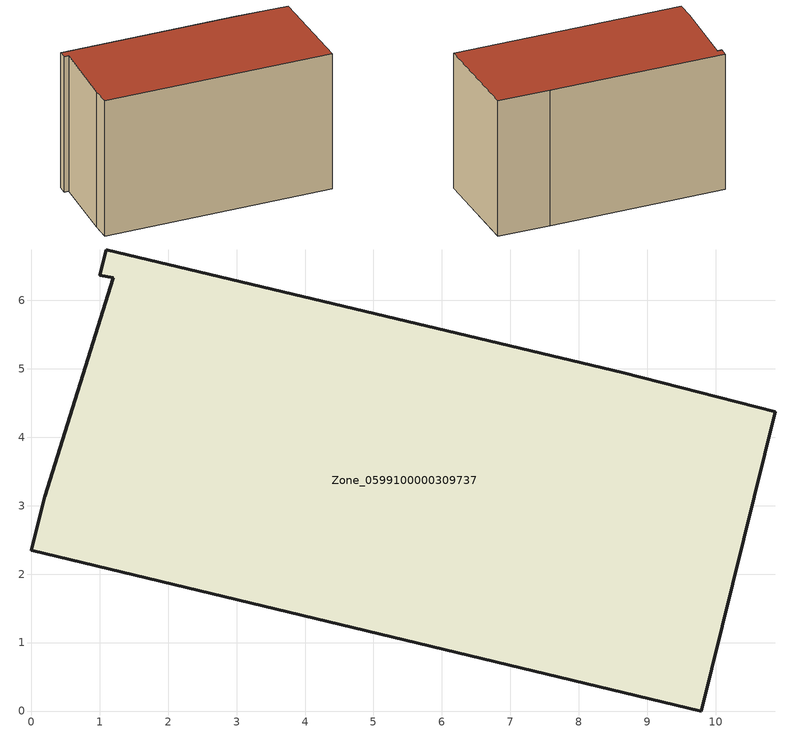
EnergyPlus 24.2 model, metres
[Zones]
Zone_0599100000309737
 floor ground (C_G): 1.2,6.33 1,6.36 1.09,6.74 8.65,4.94 10.87,4.37 9.79,0 0,2.35 0.19,3.13 z0
 wall outside (C_F): 9.79,0 10.87,4.37 8.65,4.94 1.09,6.74 1,6.36 1.2,6.33 0.19,3.13 0,2.35 9.79,0 z0:6.18
 roof outside (C_R): 1.2,6.33 0.19,3.13 0,2.35 9.79,0 10.87,4.37 8.65,4.94 1.09,6.74 1,6.36 z6.18
[BUILDING]
Pand.0599100000309737: North Axis=0; Terrain=City; Loads Convergence Tolerance Value=0.04; Temperature Convergence Tolerance Value=0.4; Solar Distribution=FullExterior; Maximum Number of Warmup Days=25; Minimum Number of Warmup Days=1
[Site:Location]
Rotterdam.The.Hague.AP_ZH_NLD Design_Conditions: Latitude=51.96; Longitude=4.45; Time Zone=1; Elevation=-4.5
[SITE:GROUNDTEMPERATURE:BUILDINGSURFACE]
18, 18, 18, 18, 18, 18, 18, 18, 18, 18, 18, 18
[MATERIAL] Thermal Absorptance=0.9; Solar Absorptance=0.7; Visible Absorptance=0.7
Name | Roughness | Thickness | Conductivity | Density | Specific Heat
G.TI.1946 | MediumSmooth | 0.15 | 1 | 540 | 1210
F.TI.1946 | Rough | 0.3 | 0.857143 | 1920 | 840
R.TI.1946 | MediumRough | 0.2 | 0.1 | 1500 | 1000
[CONSTRUCTION]
C_G: G.TI.1946
C_F: F.TI.1946
C_R: R.TI.1946
[ZONE]
Zone_0599100000309737: Type=1; Multiplier=1; Ceiling Height=Autocalculate; Volume=Autocalculate; Floor Area=autocalculate; Part of Total Floor Area=Yes
[ZONEINFILTRATION:DESIGNFLOWRATE]
Infil_Zone_0599100000309737: Zone or ZoneList or Space or SpaceList=Zone_0599100000309737; Schedule=AlwaysOn; Design Flow Rate Calculation Method=Flow/Area; Flow Rate per Floor Area=0.003; Constant Term Coefficient=1; Temperature Term Coefficient=0; Velocity Term Coefficient=0; Velocity Squared Term Coefficient=0
[HVACTEMPLATE:ZONE:IDEALLOADSAIRSYSTEM]
Zone_0599100000309737: Maximum Heating Supply Air Temperature=50; Minimum Cooling Supply Air Temperature=13; Maximum Heating Supply Air Humidity Ratio=0.0156; Minimum Cooling Supply Air Humidity Ratio=0.0077; Heating Limit=NoLimit; Cooling Limit=NoLimit; Dehumidification Control Type=ConstantSensibleHeatRatio; Cooling Sensible Heat Ratio=0.7; Dehumidification Setpoint=60; Humidification Control Type=None; Humidification Setpoint=30; Outdoor Air Method=None; Outdoor Air Flow Rate per Person=0.00944; Outdoor Air Flow Rate per Zone Floor Area=0; Outdoor Air Flow Rate per Zone=0; Demand Controlled Ventilation Type=None; Outdoor Air Economizer Type=NoEconomizer; Heat Recovery Type=None; Sensible Heat Recovery Effectiveness=0.7; Latent Heat Recovery Effectiveness=0.65
[ZONECONTROL:THERMOSTAT]
ThermostatControl_Zone_0599100000309737: Zone or ZoneList=Zone_0599100000309737; Control Type Schedule=DualSetpointControlType; Control 1=Thermostat_Zone_0599100000309737; Temperature Difference Between Cutout And Setpoint=0
[THERMOSTATSETPOINT:DUALSETPOINT]
Thermostat_Zone_0599100000309737: Heating Setpoint Temperature Schedule=HeatingSetpoint_Zone_0599100000309737; Cooling Setpoint Temperature Schedule=CoolingSetpoint_Zone_0599100000309737
[SCHEDULE:COMPACT]
HeatingSetpoint_Zone_0599100000309737: Through: 12/31, For: AllDays, Until: 24:00, 21
CoolingSetpoint_Zone_0599100000309737: Through: 12/31, For: AllDays, Until: 24:00, 24
DualSetpointControlType: Through: 12/31, For: AllDays, Until: 24:00, 4
AlwaysOn: Through: 12/31, For: AllDays, Until: 24:00, 1
